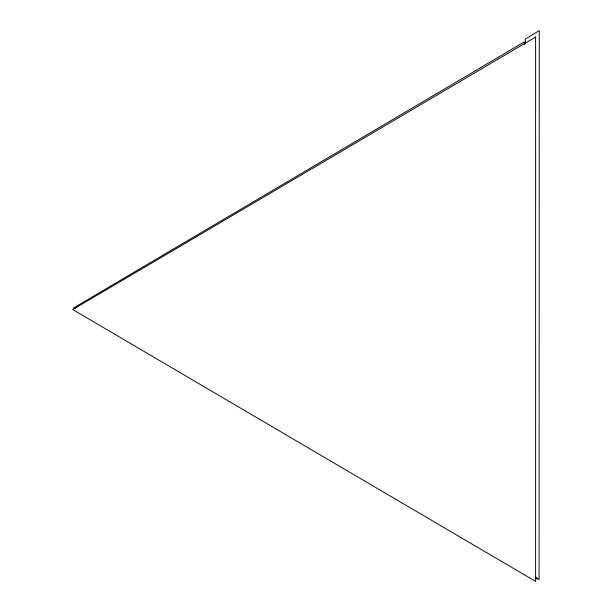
<?xml version="1.0" encoding="UTF-8"?>
<svg xmlns="http://www.w3.org/2000/svg" width="612" height="612" viewBox="0 0 612 612"><rect width="100%" height="100%" fill="white"/><g stroke="black" fill="none" stroke-linecap="round" stroke-linejoin="round"><path stroke-width="0.92" d="M525.371 43.834L525.379 39.061L539.264 30.6L539.08 579.434L535.209 576.948M75.154 308.922L73.539 307.981L524.216 41.922L524.4 44.653M535.248 577.751L537.718 579.204M535.615 37.034L72.736 309.55L535.615 581.4L535.615 37.034"/></g></svg>
